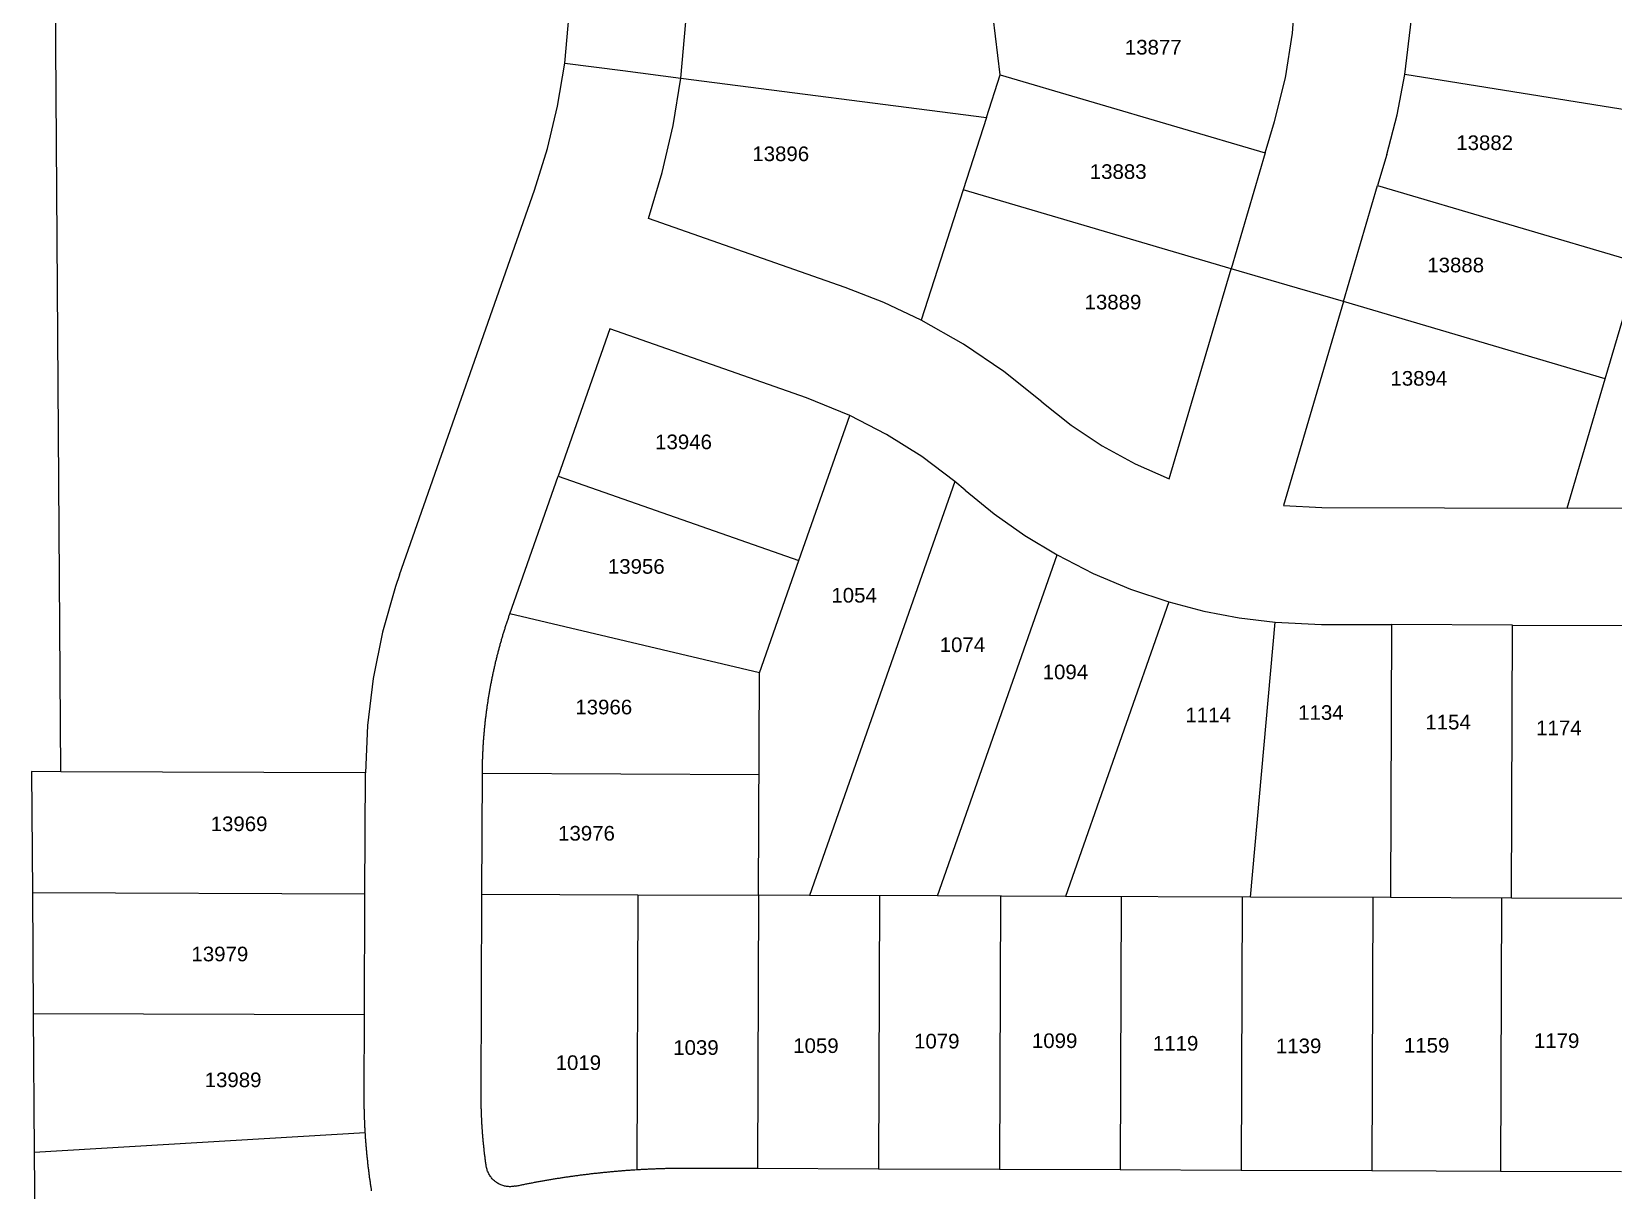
# Model space of a CAD drawing. Header units: feet. Extents: x 865220 to 2866543, y -2240498 to 973965.
# Drawn here: x 2862344 to 2863156, y 966683 to 967277 of the extents above; entities that cross this region are included whole.
import ezdxf
from ezdxf.enums import TextEntityAlignment as Align

# ---------------------------------------------------------------- set-up
doc = ezdxf.new("R2010")
doc.units = ezdxf.units.FT
doc.header["$LTSCALE"] = 0.015
doc.header["$MEASUREMENT"] = 0
doc.layers.add('Dakota County Addresses', color=7, linetype='Continuous')
doc.layers.add('Dakota County Parcels', color=7, linetype='Continuous')
doc.styles.add('Dimensions 100', font='arial.ttf')

# ---------------------------------------------------------------- blocks, each defined once
blk = doc.blocks.new('ACMAP_ANN_TEMPLATE_Dakota County Addresses')
at = {"layer": 'Dakota County Addresses', "style": 'Dimensions 100'}
blk.add_attdef('DakotaCountyAddress', text='', height=50, dxfattribs=at).set_placement((0, 0), align=Align.CENTER)

msp = doc.modelspace()

# ---------------------------------------------------------------- linework, layer by layer
at = {"layer": 'Dakota County Parcels', "lineweight": 5, "ltscale": 100}
for p, q in [((2862359.48, 966897.25), (2862355.53, 967472.38)), ((2862841.08, 967254.63), (2862835.26, 967303.61)), ((2862617.82, 967260.54), (2862620.05, 967285.62)), ((2862617.82, 967260.54), (2862647.57, 967256.71)), ((2862647.57, 967256.71), (2862677.32, 967252.88)), ((2862677.32, 967252.88), (2862834.03, 967232.69)), ((2862834.03, 967232.69), (2862841.08, 967254.63)), ((2862841.08, 967254.63), (2862977.06, 967214.55)), ((2863190.66, 967231.92), (2863048.65, 967254.71)), ((2862834.03, 967232.69), (2862822.11, 967195.59)), ((2862977.06, 967214.55), (2862981.81, 967230.67)), ((2862977.06, 967214.55), (2862959.54, 967155.09)), ((2863039.36, 967213.71), (2863034.65, 967197.75)), ((2862533.13, 966998.12), (2862602.38, 967195.46)), ((2862822.11, 967195.59), (2862800.61, 967128.71)), ((2862959.54, 967155.09), (2862822.11, 967195.59)), ((2863017.13, 967138.28), (2863034.65, 967197.75)), ((2863034.65, 967197.75), (2863168.93, 967158.18)), ((2862761.62, 967145.47), (2862660.8, 967180.86)), ((2862927.82, 967047.47), (2862959.54, 967155.09)), ((2862988.33, 967146.69), (2862959.54, 967155.09)), ((2863151.4, 967098.71), (2863168.93, 967158.18)), ((2863017.13, 967138.28), (2862988.33, 967146.69)), ((2863017.13, 967138.28), (2862986.32, 967033.73)), ((2863151.4, 967098.71), (2863017.13, 967138.28)), ((2862640.97, 967124.24), (2862614.48, 967048.76)), ((2862741.76, 967088.86), (2862640.97, 967124.24)), ((2863131.83, 967032.29), (2863151.4, 967098.71)), ((2862763.99, 967079.84), (2862741.76, 967088.86)), ((2862737.89, 967005.45), (2862763.99, 967079.84)), ((2862589.74, 966978.25), (2862614.48, 967048.76)), ((2862614.48, 967048.76), (2862737.89, 967005.45)), ((2862817.82, 967046.01), (2862743.34, 966833.79)), ((2862823.09, 967041.56), (2862817.82, 967046.01)), ((2862986.32, 967033.73), (2863006.05, 967032.77)), ((2863006.05, 967032.77), (2863131.83, 967032.29)), ((2863220.84, 967031.95), (2863131.83, 967032.29)), ((2862808.96, 966833.54), (2862870.31, 967008.35)), ((2862533.13, 966998.12), (2862531.1, 966992.14)), ((2862717.7, 966947.94), (2862737.89, 967005.45)), ((2862927.55, 966984.25), (2862874.57, 966833.29)), ((2862717.7, 966947.94), (2862589.74, 966978.25)), ((2862969.52, 966832.93), (2862982.07, 966973.88)), ((2862982.07, 966973.88), (2863005.82, 966972.78)), ((2863005.82, 966972.78), (2863041.84, 966972.64)), ((2863041.84, 966972.64), (2863041.31, 966832.66)), ((2863103.83, 966972.4), (2863041.84, 966972.64)), ((2863103.3, 966832.42), (2863103.83, 966972.4)), ((2863103.83, 966972.4), (2863165.83, 966972.17)), ((2862717.27, 966833.89), (2862717.7, 966947.94)), ((2862359.48, 966897.25), (2862344.48, 966897.3)), ((2862344.48, 966897.3), (2862344.91, 966835.31)), ((2862515.64, 966896.65), (2862359.48, 966897.25)), ((2862515.39, 966834.66), (2862515.63, 966896.65)), ((2862575.38, 966834.43), (2862575.62, 966896.42)), ((2862575.62, 966896.42), (2862717.49, 966895.88)), ((2862344.91, 966835.31), (2862345.33, 966773.32)), ((2862344.91, 966835.31), (2862515.39, 966834.66)), ((2862515.15, 966772.67), (2862515.39, 966834.66)), ((2862574.99, 966731.87), (2862575.38, 966834.43)), ((2862575.38, 966834.43), (2862655.26, 966834.12)), ((2862655.26, 966834.12), (2862654.73, 966693.21)), ((2862655.26, 966834.12), (2862717.25, 966833.89)), ((2862717.25, 966833.89), (2862716.72, 966693.9)), ((2862743.34, 966833.79), (2862717.27, 966833.89)), ((2862808.96, 966833.54), (2862743.34, 966833.79)), ((2862779.25, 966833.65), (2862778.71, 966693.66)), ((2862874.57, 966833.29), (2862808.96, 966833.54)), ((2862841.24, 966833.41), (2862840.71, 966693.43)), ((2862969.52, 966832.93), (2862874.57, 966833.29)), ((2862903.23, 966833.18), (2862902.7, 966693.19)), ((2862965.23, 966832.94), (2862964.69, 966692.95)), ((2863041.31, 966832.66), (2862969.52, 966832.93)), ((2863032.22, 966832.69), (2863031.68, 966692.7)), ((2863103.3, 966832.42), (2863041.31, 966832.66)), ((2863098.21, 966832.43), (2863097.68, 966692.45)), ((2863165.29, 966832.18), (2863103.3, 966832.42)), ((2862345.33, 966773.32), (2862345.82, 966702.11)), ((2862345.33, 966773.32), (2862515.15, 966772.67)), ((2862515, 966732.1), (2862515.15, 966772.67)), ((2862345.82, 966702.11), (2862515.55, 966712.32)), ((2862345.82, 966702.11), (2862346.44, 966611.47)), ((2862682.87, 966694.03), (2862716.72, 966693.9)), ((2862716.72, 966693.9), (2862778.71, 966693.66)), ((2862778.71, 966693.66), (2862840.71, 966693.43)), ((2862840.71, 966693.43), (2862902.7, 966693.19)), ((2862902.7, 966693.19), (2862964.69, 966692.95)), ((2862964.69, 966692.95), (2863031.68, 966692.7)), ((2863031.68, 966692.7), (2863097.68, 966692.45)), ((2863097.68, 966692.45), (2863159.67, 966692.21))]:
    msp.add_line(p, q, dxfattribs=at)
for points in [[(2862677.32, 967252.88), (2862679.92, 967281.78), (2862680.32, 967310.8)], [(2863048.65, 967254.71), (2863051.96, 967283.25), (2863052.78, 967311.97)], [(2862981.81, 967230.67), (2862987.38, 967253.07), (2862991.02, 967275.87), (2862992.7, 967298.9)], [(2862602.38, 967195.46), (2862609.04, 967216.77), (2862614.19, 967238.5), (2862617.82, 967260.54)], [(2862660.8, 967180.86), (2862667.86, 967204.49), (2862673.38, 967228.53), (2862677.32, 967252.88)], [(2863039.36, 967213.71), (2863044.65, 967234.06), (2863048.65, 967254.71)], [(2862800.61, 967128.71), (2862781.41, 967137.76), (2862761.62, 967145.47)], [(2862862.47, 967086.81), (2862843, 967102.42), (2862822.34, 967116.42), (2862800.61, 967128.71)], [(2862817.82, 967046.01), (2862800.86, 967058.8), (2862782.87, 967070.1), (2862763.99, 967079.84)], [(2862862.47, 967086.81), (2862877.46, 967074.87), (2862893.43, 967064.29), (2862910.26, 967055.13), (2862927.82, 967047.47)], [(2862823.09, 967041.56), (2862838.05, 967029.41), (2862853.82, 967018.33), (2862870.31, 967008.35)], [(2862870.31, 967008.35), (2862888.77, 966998.91), (2862907.89, 966990.86), (2862927.55, 966984.25)], [(2862531.1, 966992.14), (2862524.44, 966968.79), (2862519.62, 966945), (2862516.68, 966920.9), (2862515.64, 966896.65)], [(2862927.55, 966984.25), (2862945.48, 966979.59), (2862963.68, 966976.13), (2862982.07, 966973.88)], [(2862575.62, 966896.42), (2862575.62, 966896.92), (2862575.62, 966897.42), (2862575.63, 966897.92), (2862575.63, 966898.42), (2862575.64, 966898.92), (2862575.65, 966899.42), (2862575.66, 966899.92), (2862575.67, 966900.42), (2862575.68, 966900.92), (2862575.69, 966901.42), (2862575.7, 966901.92), (2862575.71, 966902.42), (2862575.73, 966902.92), (2862575.74, 966903.42), (2862575.76, 966903.92), (2862575.78, 966904.42), (2862575.8, 966904.92), (2862575.81, 966905.42), (2862575.84, 966905.92), (2862575.86, 966906.42), (2862575.88, 966906.91), (2862575.9, 966907.41), (2862575.93, 966907.91), (2862575.95, 966908.41), (2862575.98, 966908.91), (2862576.01, 966909.41), (2862576.03, 966909.91), (2862576.06, 966910.41), (2862576.09, 966910.91), (2862576.13, 966911.41), (2862576.16, 966911.91), (2862576.19, 966912.4), (2862576.23, 966912.9), (2862576.26, 966913.4), (2862576.3, 966913.9), (2862576.33, 966914.4), (2862576.37, 966914.9), (2862576.41, 966915.4), (2862576.45, 966915.89), (2862576.49, 966916.39), (2862576.54, 966916.89), (2862576.58, 966917.39), (2862576.62, 966917.89), (2862576.67, 966918.39), (2862576.72, 966918.88), (2862576.76, 966919.38), (2862576.81, 966919.88), (2862576.86, 966920.38), (2862576.91, 966920.87), (2862576.96, 966921.37), (2862577.01, 966921.87), (2862577.07, 966922.36), (2862577.12, 966922.86), (2862577.18, 966923.36), (2862577.23, 966923.86), (2862577.29, 966924.35), (2862577.35, 966924.85), (2862577.41, 966925.34), (2862577.47, 966925.84), (2862577.53, 966926.34), (2862577.59, 966926.83), (2862577.66, 966927.33), (2862577.72, 966927.83), (2862577.79, 966928.32), (2862577.85, 966928.82), (2862577.92, 966929.31), (2862577.99, 966929.81), (2862578.06, 966930.3), (2862578.13, 966930.8), (2862578.2, 966931.29), (2862578.27, 966931.79), (2862578.34, 966932.28), (2862578.42, 966932.78), (2862578.49, 966933.27), (2862578.57, 966933.76), (2862578.64, 966934.26), (2862578.72, 966934.75), (2862578.8, 966935.25), (2862578.88, 966935.74), (2862578.96, 966936.23), (2862579.05, 966936.73), (2862579.13, 966937.22), (2862579.21, 966937.71), (2862579.3, 966938.2), (2862579.38, 966938.7), (2862579.47, 966939.19), (2862579.56, 966939.68), (2862579.65, 966940.17), (2862579.74, 966940.66), (2862579.83, 966941.16), (2862579.92, 966941.65), (2862580.01, 966942.14), (2862580.11, 966942.63), (2862580.2, 966943.12), (2862580.3, 966943.61), (2862580.39, 966944.1), (2862580.49, 966944.59), (2862580.59, 966945.08), (2862580.69, 966945.57), (2862580.79, 966946.06), (2862580.89, 966946.55), (2862580.99, 966947.04), (2862581.1, 966947.53), (2862581.2, 966948.02), (2862581.31, 966948.51), (2862581.42, 966949), (2862581.52, 966949.48), (2862581.63, 966949.97), (2862581.74, 966950.46), (2862581.85, 966950.95), (2862581.96, 966951.44), (2862582.08, 966951.92), (2862582.19, 966952.41), (2862582.3, 966952.9), (2862582.42, 966953.38), (2862582.53, 966953.87), (2862582.65, 966954.35), (2862582.77, 966954.84), (2862582.89, 966955.33), (2862583.01, 966955.81), (2862583.13, 966956.3), (2862583.25, 966956.78), (2862583.38, 966957.27), (2862583.5, 966957.75), (2862583.63, 966958.23), (2862583.75, 966958.72), (2862583.88, 966959.2), (2862584.01, 966959.68), (2862584.14, 966960.17), (2862584.27, 966960.65), (2862584.4, 966961.13), (2862584.53, 966961.62), (2862584.66, 966962.1), (2862584.79, 966962.58), (2862584.93, 966963.06), (2862585.06, 966963.54), (2862585.2, 966964.02), (2862585.34, 966964.5), (2862585.48, 966964.98), (2862585.62, 966965.46), (2862585.76, 966965.94), (2862585.9, 966966.42), (2862586.04, 966966.9), (2862586.18, 966967.38), (2862586.33, 966967.86), (2862586.47, 966968.34), (2862586.62, 966968.82), (2862586.77, 966969.29), (2862586.92, 966969.77), (2862587.06, 966970.25), (2862587.21, 966970.73), (2862587.37, 966971.2), (2862587.52, 966971.68), (2862587.67, 966972.15), (2862587.82, 966972.63), (2862587.98, 966973.11), (2862588.13, 966973.58), (2862588.29, 966974.06), (2862588.45, 966974.53), (2862588.61, 966975), (2862588.77, 966975.48), (2862588.93, 966975.95), (2862589.09, 966976.42), (2862589.25, 966976.9), (2862589.42, 966977.37), (2862589.72, 966978.25)], [(2862515.55, 966712.32), (2862515.53, 966712.82), (2862515.5, 966713.31), (2862515.47, 966713.81), (2862515.44, 966714.31), (2862515.41, 966714.81), (2862515.39, 966715.31), (2862515.36, 966715.81), (2862515.34, 966716.31), (2862515.32, 966716.81), (2862515.3, 966717.31), (2862515.27, 966717.81), (2862515.25, 966718.31), (2862515.23, 966718.81), (2862515.21, 966719.31), (2862515.2, 966719.81), (2862515.18, 966720.31), (2862515.16, 966720.81), (2862515.15, 966721.31), (2862515.13, 966721.81), (2862515.12, 966722.3), (2862515.1, 966722.8), (2862515.09, 966723.3), (2862515.08, 966723.8), (2862515.07, 966724.3), (2862515.06, 966724.8), (2862515.05, 966725.3), (2862515.04, 966725.8), (2862515.03, 966726.3), (2862515.02, 966726.8), (2862515.02, 966727.3), (2862515.01, 966727.8), (2862515.01, 966728.3), (2862515, 966728.8), (2862515, 966729.3), (2862515, 966729.8), (2862515, 966730.3), (2862515, 966730.8), (2862515, 966731.3), (2862515, 966732.1)], [(2862577.56, 966695.13), (2862577.49, 966695.63), (2862577.42, 966696.12), (2862577.35, 966696.62), (2862577.29, 966697.12), (2862577.22, 966697.61), (2862577.15, 966698.11), (2862577.09, 966698.6), (2862577.02, 966699.1), (2862576.96, 966699.59), (2862576.9, 966700.09), (2862576.84, 966700.59), (2862576.78, 966701.08), (2862576.72, 966701.58), (2862576.66, 966702.07), (2862576.6, 966702.57), (2862576.55, 966703.07), (2862576.49, 966703.57), (2862576.44, 966704.06), (2862576.38, 966704.56), (2862576.33, 966705.06), (2862576.28, 966705.55), (2862576.23, 966706.05), (2862576.18, 966706.55), (2862576.13, 966707.05), (2862576.08, 966707.54), (2862576.04, 966708.04), (2862575.99, 966708.54), (2862575.95, 966709.04), (2862575.91, 966709.54), (2862575.86, 966710.03), (2862575.82, 966710.53), (2862575.78, 966711.03), (2862575.74, 966711.53), (2862575.7, 966712.03), (2862575.67, 966712.53), (2862575.63, 966713.02), (2862575.6, 966713.52), (2862575.56, 966714.02), (2862575.53, 966714.52), (2862575.5, 966715.02), (2862575.46, 966715.52), (2862575.43, 966716.02), (2862575.4, 966716.52), (2862575.38, 966717.02), (2862575.35, 966717.52), (2862575.32, 966718.01), (2862575.3, 966718.51), (2862575.27, 966719.01), (2862575.25, 966719.51), (2862575.23, 966720.01), (2862575.21, 966720.51), (2862575.19, 966721.01), (2862575.17, 966721.51), (2862575.15, 966722.01), (2862575.13, 966722.51), (2862575.11, 966723.01), (2862575.1, 966723.51), (2862575.09, 966724.01), (2862575.07, 966724.51), (2862575.06, 966725.01), (2862575.05, 966725.51), (2862575.04, 966726.01), (2862575.03, 966726.51), (2862575.02, 966727.01), (2862575.01, 966727.51), (2862575.01, 966728.01), (2862575, 966728.51), (2862575, 966729.01), (2862574.99, 966729.51), (2862574.99, 966730.01), (2862574.99, 966730.51), (2862574.99, 966731.01), (2862574.99, 966731.87)], [(2862518.83, 966682.29), (2862518.76, 966682.79), (2862518.68, 966683.28), (2862518.6, 966683.77), (2862518.53, 966684.27), (2862518.45, 966684.76), (2862518.38, 966685.26), (2862518.3, 966685.75), (2862518.23, 966686.25), (2862518.16, 966686.74), (2862518.09, 966687.24), (2862518.02, 966687.73), (2862517.95, 966688.23), (2862517.88, 966688.72), (2862517.81, 966689.22), (2862517.75, 966689.71), (2862517.68, 966690.21), (2862517.62, 966690.7), (2862517.55, 966691.2), (2862517.49, 966691.69), (2862517.42, 966692.19), (2862517.36, 966692.69), (2862517.3, 966693.18), (2862517.24, 966693.68), (2862517.18, 966694.18), (2862517.12, 966694.67), (2862517.06, 966695.17), (2862517.01, 966695.67), (2862516.95, 966696.16), (2862516.9, 966696.66), (2862516.84, 966697.16), (2862516.79, 966697.65), (2862516.73, 966698.15), (2862516.68, 966698.65), (2862516.63, 966699.14), (2862516.58, 966699.64), (2862516.53, 966700.14), (2862516.48, 966700.64), (2862516.43, 966701.13), (2862516.38, 966701.63), (2862516.34, 966702.13), (2862516.29, 966702.63), (2862516.24, 966703.13), (2862516.2, 966703.62), (2862516.16, 966704.12), (2862516.11, 966704.62), (2862516.07, 966705.12), (2862516.03, 966705.62), (2862515.99, 966706.11), (2862515.95, 966706.61), (2862515.91, 966707.11), (2862515.87, 966707.61), (2862515.84, 966708.11), (2862515.8, 966708.61), (2862515.76, 966709.11), (2862515.73, 966709.6), (2862515.7, 966710.1), (2862515.66, 966710.6), (2862515.63, 966711.1), (2862515.6, 966711.6), (2862515.55, 966712.32)], [(2862592.48, 966684.73), (2862591.99, 966684.64), (2862591.5, 966684.56), (2862591, 966684.51), (2862590.5, 966684.47), (2862590, 966684.46), (2862589.5, 966684.46), (2862589, 966684.49), (2862588.51, 966684.54), (2862588.01, 966684.6), (2862587.52, 966684.69), (2862587.03, 966684.79), (2862586.55, 966684.92), (2862586.07, 966685.06), (2862585.59, 966685.22), (2862585.13, 966685.41), (2862584.67, 966685.61), (2862584.22, 966685.83), (2862583.78, 966686.06), (2862583.35, 966686.32), (2862582.93, 966686.59), (2862582.52, 966686.87), (2862582.12, 966687.18), (2862581.74, 966687.5), (2862581.37, 966687.83), (2862581.01, 966688.18), (2862580.67, 966688.55), (2862580.34, 966688.92), (2862580.03, 966689.31), (2862579.73, 966689.71), (2862579.45, 966690.13), (2862579.18, 966690.55), (2862578.94, 966690.99), (2862578.71, 966691.43), (2862578.5, 966691.89), (2862578.3, 966692.35), (2862578.13, 966692.81), (2862577.98, 966693.29), (2862577.84, 966693.77), (2862577.72, 966694.26), (2862577.56, 966695.13)], [(2862592.48, 966684.73), (2862592.97, 966684.83), (2862593.46, 966684.94), (2862593.95, 966685.04), (2862594.44, 966685.14), (2862594.93, 966685.24), (2862595.42, 966685.34), (2862595.91, 966685.44), (2862596.4, 966685.54), (2862596.89, 966685.64), (2862597.38, 966685.74), (2862597.87, 966685.84), (2862598.36, 966685.93), (2862598.85, 966686.03), (2862599.34, 966686.13), (2862599.83, 966686.22), (2862600.32, 966686.32), (2862600.82, 966686.41), (2862601.31, 966686.5), (2862601.8, 966686.6), (2862602.29, 966686.69), (2862602.78, 966686.78), (2862603.27, 966686.87), (2862603.76, 966686.96), (2862604.26, 966687.05), (2862604.75, 966687.14), (2862605.24, 966687.23), (2862605.73, 966687.32), (2862606.22, 966687.41), (2862606.72, 966687.5), (2862607.21, 966687.58), (2862607.7, 966687.67), (2862608.19, 966687.75), (2862608.69, 966687.84), (2862609.18, 966687.92), (2862609.67, 966688.01), (2862610.16, 966688.09), (2862610.66, 966688.17), (2862611.15, 966688.26), (2862611.64, 966688.34), (2862612.14, 966688.42), (2862612.63, 966688.5), (2862613.12, 966688.58), (2862613.62, 966688.66), (2862614.11, 966688.74), (2862614.6, 966688.81), (2862615.1, 966688.89), (2862615.59, 966688.97), (2862616.09, 966689.05), (2862616.58, 966689.12), (2862617.08, 966689.2), (2862617.57, 966689.27), (2862618.06, 966689.34), (2862618.56, 966689.42), (2862619.05, 966689.49), (2862619.55, 966689.56), (2862620.04, 966689.64), (2862620.54, 966689.71), (2862621.03, 966689.78), (2862621.53, 966689.85), (2862622.02, 966689.92), (2862622.52, 966689.99), (2862623.01, 966690.05), (2862623.51, 966690.12), (2862624, 966690.19), (2862624.5, 966690.25), (2862624.99, 966690.32), (2862625.49, 966690.39), (2862625.99, 966690.45), (2862626.48, 966690.52), (2862626.98, 966690.58), (2862627.47, 966690.64), (2862627.97, 966690.7), (2862628.47, 966690.77), (2862628.96, 966690.83), (2862629.46, 966690.89), (2862629.95, 966690.95), (2862630.45, 966691.01), (2862630.95, 966691.07), (2862631.44, 966691.13), (2862631.94, 966691.18), (2862632.44, 966691.24), (2862632.93, 966691.3), (2862633.43, 966691.35), (2862633.93, 966691.41), (2862634.42, 966691.46), (2862634.92, 966691.52), (2862635.42, 966691.57), (2862635.92, 966691.63), (2862636.41, 966691.68), (2862636.91, 966691.73), (2862637.41, 966691.78), (2862637.9, 966691.83), (2862638.4, 966691.88), (2862638.9, 966691.93), (2862639.4, 966691.98), (2862639.89, 966692.03), (2862640.39, 966692.08), (2862640.89, 966692.13), (2862641.39, 966692.17), (2862641.89, 966692.22), (2862642.38, 966692.26), (2862642.88, 966692.31), (2862643.38, 966692.35), (2862643.88, 966692.4), (2862644.38, 966692.44), (2862644.87, 966692.48), (2862645.37, 966692.53), (2862645.87, 966692.57), (2862646.37, 966692.61), (2862646.87, 966692.65), (2862647.36, 966692.69), (2862647.86, 966692.73), (2862648.36, 966692.77), (2862648.86, 966692.81), (2862649.36, 966692.84), (2862649.86, 966692.88), (2862650.36, 966692.92), (2862650.85, 966692.95), (2862651.35, 966692.99), (2862651.85, 966693.02), (2862652.35, 966693.06), (2862652.85, 966693.09), (2862653.35, 966693.12), (2862653.85, 966693.15), (2862654.73, 966693.21)], [(2862654.73, 966693.21), (2862655.23, 966693.24), (2862655.72, 966693.27), (2862656.22, 966693.3), (2862656.72, 966693.33), (2862657.22, 966693.36), (2862657.72, 966693.38), (2862658.22, 966693.41), (2862658.72, 966693.44), (2862659.22, 966693.46), (2862659.72, 966693.49), (2862660.22, 966693.51), (2862660.72, 966693.54), (2862661.22, 966693.56), (2862661.72, 966693.59), (2862662.21, 966693.61), (2862662.71, 966693.63), (2862663.21, 966693.65), (2862663.71, 966693.67), (2862664.21, 966693.69), (2862664.71, 966693.71), (2862665.21, 966693.73), (2862665.71, 966693.75), (2862666.21, 966693.77), (2862666.71, 966693.78), (2862667.21, 966693.8), (2862667.71, 966693.82), (2862668.21, 966693.83), (2862668.71, 966693.85), (2862669.21, 966693.86), (2862669.71, 966693.88), (2862670.21, 966693.89), (2862670.71, 966693.9), (2862671.21, 966693.91), (2862671.71, 966693.92), (2862672.21, 966693.94), (2862672.71, 966693.95), (2862673.21, 966693.96), (2862673.71, 966693.96), (2862674.21, 966693.97), (2862674.71, 966693.98), (2862675.21, 966693.99), (2862675.71, 966694), (2862676.21, 966694), (2862676.71, 966694.01), (2862677.21, 966694.01), (2862677.71, 966694.02), (2862678.21, 966694.02), (2862678.71, 966694.02), (2862679.21, 966694.03), (2862679.71, 966694.03), (2862680.21, 966694.03), (2862680.71, 966694.03), (2862681.21, 966694.03), (2862681.71, 966694.03), (2862682.21, 966694.03), (2862682.87, 966694.03)]]:
    msp.add_lwpolyline(points, dxfattribs=at)

# ---------------------------------------------------------------- block references
at = {"layer": 'Dakota County Addresses', "lineweight": 5, "ltscale": 100, "xscale": 0.15, "yscale": 0.15, "zscale": 0.15}
for p, values in [((2862919.6, 967264.97), {'DakotaCountyAddress': '13877'}), ((2862728.59, 967210.3), {'DakotaCountyAddress': '13896'}), ((2863089.54, 967215.99), {'DakotaCountyAddress': '13882'}), ((2862901.63, 967201.18), {'DakotaCountyAddress': '13883'}), ((2863074.68, 967153.28), {'DakotaCountyAddress': '13888'}), ((2862898.94, 967134.29), {'DakotaCountyAddress': '13889'}), ((2863055.79, 967095.17), {'DakotaCountyAddress': '13894'}), ((2862678.75, 967062.6), {'DakotaCountyAddress': '13946'}), ((2862654.52, 966998.73), {'DakotaCountyAddress': '13956'}), ((2862766.21, 966983.95), {'DakotaCountyAddress': '1054'}), ((2862821.75, 966958.58), {'DakotaCountyAddress': '1074'}), ((2862874.55, 966944.63), {'DakotaCountyAddress': '1094'}), ((2862637.84, 966926.64), {'DakotaCountyAddress': '13966'}), ((2862947.76, 966922.6), {'DakotaCountyAddress': '1114'}), ((2863005.58, 966923.83), {'DakotaCountyAddress': '1134'}), ((2863070.77, 966918.9), {'DakotaCountyAddress': '1154'}), ((2863127.6, 966915.95), {'DakotaCountyAddress': '1174'}), ((2862450.85, 966866.75), {'DakotaCountyAddress': '13969'}), ((2862629, 966861.92), {'DakotaCountyAddress': '13976'}), ((2862440.99, 966800.01), {'DakotaCountyAddress': '13979'}), ((2862808.61, 966755.33), {'DakotaCountyAddress': '1079'}), ((2862869.05, 966755.55), {'DakotaCountyAddress': '1099'}), ((2863126.45, 966755.57), {'DakotaCountyAddress': '1179'}), ((2862685.12, 966752.05), {'DakotaCountyAddress': '1039'}), ((2862746.64, 966753.01), {'DakotaCountyAddress': '1059'}), ((2862931.07, 966754.22), {'DakotaCountyAddress': '1119'}), ((2862994.14, 966752.91), {'DakotaCountyAddress': '1139'}), ((2863059.78, 966753.19), {'DakotaCountyAddress': '1159'}), ((2862624.82, 966744.3), {'DakotaCountyAddress': '1019'}), ((2862447.78, 966735.49), {'DakotaCountyAddress': '13989'})]:
    msp.add_blockref('ACMAP_ANN_TEMPLATE_Dakota County Addresses', p, dxfattribs=at).add_auto_attribs(values)

doc.saveas('drawing.dxf')
